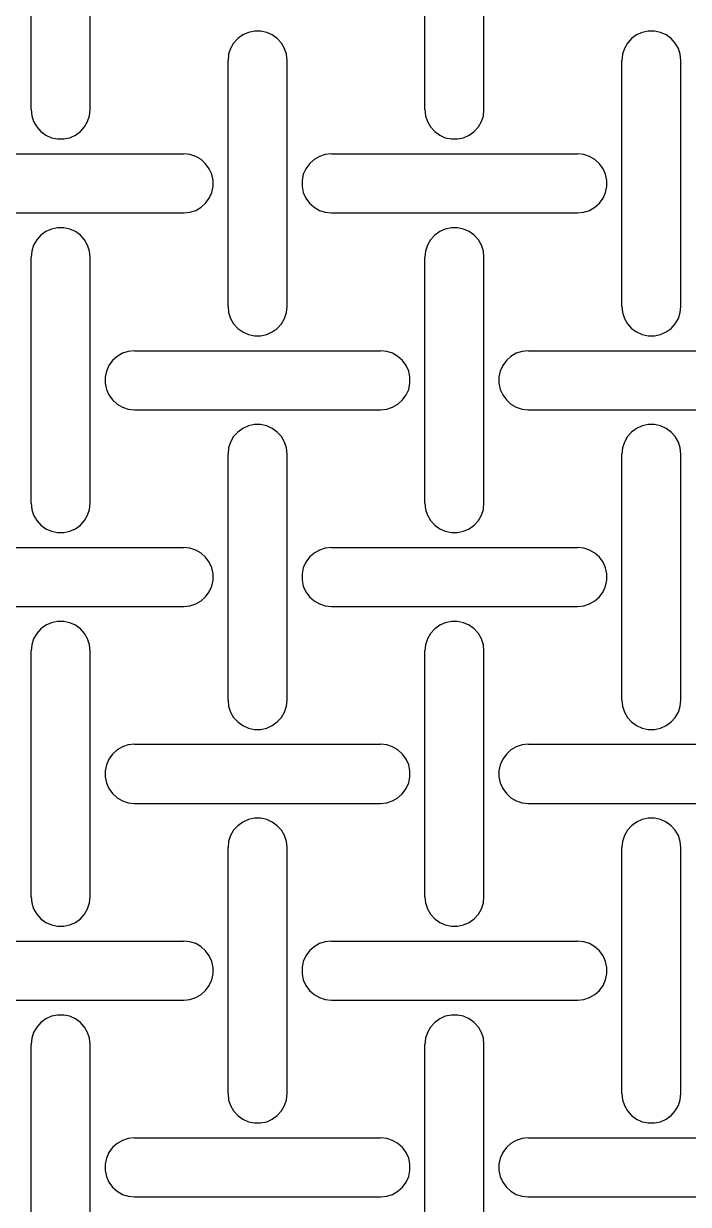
# Model space of a CAD drawing. Header units: millimetres. Extents: x 0 to 140, y -20 to 220.
# Drawn here: x 38.1 to 71.9, y 38.1 to 98.1 of the extents above; entities that cross this region are included whole.
import ezdxf

# ---------------------------------------------------------------- set-up
doc = ezdxf.new("R2010")
doc.units = ezdxf.units.MM

msp = doc.modelspace()

# ---------------------------------------------------------------- linework, layer by layer
for p, q in [((38.5, 93.75), (38.5, 106.25)), ((41.5, 93.75), (41.5, 106.25)), ((58.5, 93.75), (58.5, 106.25)), ((61.5, 93.75), (61.5, 106.25)), ((48.996, 97.365), (48.786, 97.132)), ((49.25, 97.549), (48.996, 97.365)), ((49.536, 97.677), (49.25, 97.549)), ((49.843, 97.742), (49.536, 97.677)), ((50.157, 97.742), (49.843, 97.742)), ((50.464, 97.677), (50.157, 97.742)), ((50.75, 97.549), (50.464, 97.677)), ((51.004, 97.365), (50.75, 97.549)), ((51.214, 97.132), (51.004, 97.365)), ((68.996, 97.365), (68.786, 97.132)), ((69.25, 97.549), (68.996, 97.365)), ((69.536, 97.677), (69.25, 97.549)), ((69.843, 97.742), (69.536, 97.677)), ((70.157, 97.742), (69.843, 97.742)), ((70.464, 97.677), (70.157, 97.742)), ((70.75, 97.549), (70.464, 97.677)), ((71.004, 97.365), (70.75, 97.549)), ((71.214, 97.132), (71.004, 97.365)), ((48.63, 96.86), (48.533, 96.562)), ((48.786, 97.132), (48.63, 96.86)), ((51.37, 96.86), (51.214, 97.132)), ((51.467, 96.562), (51.37, 96.86)), ((68.63, 96.86), (68.533, 96.562)), ((68.786, 97.132), (68.63, 96.86)), ((71.37, 96.86), (71.214, 97.132)), ((71.467, 96.562), (71.37, 96.86)), ((48.533, 96.562), (48.5, 96.25)), ((48.5, 83.75), (48.5, 96.25)), ((51.5, 96.25), (51.467, 96.562)), ((51.5, 83.75), (51.5, 96.25)), ((68.533, 96.562), (68.5, 96.25)), ((68.5, 83.75), (68.5, 96.25)), ((71.5, 96.25), (71.467, 96.562)), ((71.5, 83.75), (71.5, 96.25)), ((38.5, 93.75), (38.533, 93.438)), ((41.467, 93.438), (41.5, 93.75)), ((58.5, 93.75), (58.533, 93.438)), ((61.467, 93.438), (61.5, 93.75)), ((38.533, 93.438), (38.63, 93.14)), ((38.63, 93.14), (38.786, 92.868)), ((41.214, 92.868), (41.37, 93.14)), ((41.37, 93.14), (41.467, 93.438)), ((58.533, 93.438), (58.63, 93.14)), ((58.63, 93.14), (58.786, 92.868)), ((61.214, 92.868), (61.37, 93.14)), ((61.37, 93.14), (61.467, 93.438)), ((38.786, 92.868), (38.996, 92.635)), ((38.996, 92.635), (39.25, 92.451)), ((39.25, 92.451), (39.536, 92.323)), ((40.464, 92.323), (40.75, 92.451)), ((40.75, 92.451), (41.004, 92.635)), ((41.004, 92.635), (41.214, 92.868)), ((58.786, 92.868), (58.996, 92.635)), ((58.996, 92.635), (59.25, 92.451)), ((59.25, 92.451), (59.536, 92.323)), ((60.464, 92.323), (60.75, 92.451)), ((60.75, 92.451), (61.004, 92.635)), ((61.004, 92.635), (61.214, 92.868)), ((39.536, 92.323), (39.843, 92.258)), ((39.843, 92.258), (40.157, 92.258)), ((40.157, 92.258), (40.464, 92.323)), ((59.536, 92.323), (59.843, 92.258)), ((59.843, 92.258), (60.157, 92.258)), ((60.157, 92.258), (60.464, 92.323)), ((33.75, 91.5), (46.25, 91.5)), ((46.562, 91.467), (46.25, 91.5)), ((46.86, 91.37), (46.562, 91.467)), ((47.132, 91.214), (46.86, 91.37)), ((47.365, 91.004), (47.132, 91.214)), ((52.868, 91.214), (52.635, 91.004)), ((53.14, 91.37), (52.868, 91.214)), ((53.438, 91.467), (53.14, 91.37)), ((53.75, 91.5), (53.438, 91.467)), ((53.75, 91.5), (66.25, 91.5)), ((66.562, 91.467), (66.25, 91.5)), ((66.86, 91.37), (66.562, 91.467)), ((67.132, 91.214), (66.86, 91.37)), ((67.365, 91.004), (67.132, 91.214)), ((47.549, 90.75), (47.365, 91.004)), ((47.677, 90.464), (47.549, 90.75)), ((52.451, 90.75), (52.323, 90.464)), ((52.635, 91.004), (52.451, 90.75)), ((67.549, 90.75), (67.365, 91.004)), ((67.677, 90.464), (67.549, 90.75)), ((47.742, 90.157), (47.677, 90.464)), ((47.742, 89.843), (47.742, 90.157)), ((52.323, 90.464), (52.258, 90.157)), ((52.258, 90.157), (52.258, 89.843)), ((67.742, 90.157), (67.677, 90.464)), ((67.742, 89.843), (67.742, 90.157)), ((47.549, 89.25), (47.677, 89.536)), ((47.677, 89.536), (47.742, 89.843)), ((52.258, 89.843), (52.323, 89.536)), ((52.323, 89.536), (52.451, 89.25)), ((67.549, 89.25), (67.677, 89.536)), ((67.677, 89.536), (67.742, 89.843)), ((47.132, 88.786), (47.365, 88.996)), ((47.365, 88.996), (47.549, 89.25)), ((52.451, 89.25), (52.635, 88.996)), ((52.635, 88.996), (52.868, 88.786)), ((67.132, 88.786), (67.365, 88.996)), ((67.365, 88.996), (67.549, 89.25)), ((33.75, 88.5), (46.25, 88.5)), ((46.25, 88.5), (46.562, 88.533)), ((46.562, 88.533), (46.86, 88.63)), ((46.86, 88.63), (47.132, 88.786)), ((52.868, 88.786), (53.14, 88.63)), ((53.14, 88.63), (53.438, 88.533)), ((53.438, 88.533), (53.75, 88.5)), ((53.75, 88.5), (66.25, 88.5)), ((66.25, 88.5), (66.562, 88.533)), ((66.562, 88.533), (66.86, 88.63)), ((66.86, 88.63), (67.132, 88.786)), ((39.536, 87.677), (39.25, 87.549)), ((39.843, 87.742), (39.536, 87.677)), ((40.157, 87.742), (39.843, 87.742)), ((40.464, 87.677), (40.157, 87.742)), ((40.75, 87.549), (40.464, 87.677)), ((59.536, 87.677), (59.25, 87.549)), ((59.843, 87.742), (59.536, 87.677)), ((60.157, 87.742), (59.843, 87.742)), ((60.464, 87.677), (60.157, 87.742)), ((60.75, 87.549), (60.464, 87.677)), ((38.786, 87.132), (38.63, 86.86)), ((38.996, 87.365), (38.786, 87.132)), ((39.25, 87.549), (38.996, 87.365)), ((41.004, 87.365), (40.75, 87.549)), ((41.214, 87.132), (41.004, 87.365)), ((41.37, 86.86), (41.214, 87.132)), ((58.786, 87.132), (58.63, 86.86)), ((58.996, 87.365), (58.786, 87.132)), ((59.25, 87.549), (58.996, 87.365)), ((61.004, 87.365), (60.75, 87.549)), ((61.214, 87.132), (61.004, 87.365)), ((61.37, 86.86), (61.214, 87.132)), ((38.533, 86.562), (38.5, 86.25)), ((38.63, 86.86), (38.533, 86.562)), ((41.467, 86.562), (41.37, 86.86)), ((41.5, 86.25), (41.467, 86.562)), ((58.533, 86.562), (58.5, 86.25)), ((58.63, 86.86), (58.533, 86.562)), ((61.467, 86.562), (61.37, 86.86)), ((61.5, 86.25), (61.467, 86.562)), ((38.5, 73.75), (38.5, 86.25)), ((41.5, 73.75), (41.5, 86.25)), ((58.5, 73.75), (58.5, 86.25)), ((61.5, 73.75), (61.5, 86.25)), ((48.5, 83.75), (48.533, 83.438)), ((48.533, 83.438), (48.63, 83.14)), ((51.37, 83.14), (51.467, 83.438)), ((51.467, 83.438), (51.5, 83.75)), ((68.5, 83.75), (68.533, 83.438)), ((68.533, 83.438), (68.63, 83.14)), ((71.37, 83.14), (71.467, 83.438)), ((71.467, 83.438), (71.5, 83.75)), ((48.63, 83.14), (48.786, 82.868)), ((48.786, 82.868), (48.996, 82.635)), ((51.004, 82.635), (51.214, 82.868)), ((51.214, 82.868), (51.37, 83.14)), ((68.63, 83.14), (68.786, 82.868)), ((68.786, 82.868), (68.996, 82.635)), ((71.004, 82.635), (71.214, 82.868)), ((71.214, 82.868), (71.37, 83.14)), ((48.996, 82.635), (49.25, 82.451)), ((49.25, 82.451), (49.536, 82.323)), ((49.536, 82.323), (49.843, 82.258)), ((49.843, 82.258), (50.157, 82.258)), ((50.157, 82.258), (50.464, 82.323)), ((50.464, 82.323), (50.75, 82.451)), ((50.75, 82.451), (51.004, 82.635)), ((68.996, 82.635), (69.25, 82.451)), ((69.25, 82.451), (69.536, 82.323)), ((69.536, 82.323), (69.843, 82.258)), ((69.843, 82.258), (70.157, 82.258)), ((70.157, 82.258), (70.464, 82.323)), ((70.464, 82.323), (70.75, 82.451)), ((70.75, 82.451), (71.004, 82.635)), ((42.635, 81.004), (42.451, 80.75)), ((42.868, 81.214), (42.635, 81.004)), ((43.14, 81.37), (42.868, 81.214)), ((43.438, 81.467), (43.14, 81.37)), ((43.75, 81.5), (43.438, 81.467)), ((43.75, 81.5), (56.25, 81.5)), ((56.562, 81.467), (56.25, 81.5)), ((56.86, 81.37), (56.562, 81.467)), ((57.132, 81.214), (56.86, 81.37)), ((57.365, 81.004), (57.132, 81.214)), ((57.549, 80.75), (57.365, 81.004)), ((62.635, 81.004), (62.451, 80.75)), ((62.868, 81.214), (62.635, 81.004)), ((63.14, 81.37), (62.868, 81.214)), ((63.438, 81.467), (63.14, 81.37)), ((63.75, 81.5), (63.438, 81.467)), ((63.75, 81.5), (76.25, 81.5)), ((42.323, 80.464), (42.258, 80.157)), ((42.451, 80.75), (42.323, 80.464)), ((57.677, 80.464), (57.549, 80.75)), ((57.742, 80.157), (57.677, 80.464)), ((62.323, 80.464), (62.258, 80.157)), ((62.451, 80.75), (62.323, 80.464)), ((42.258, 80.157), (42.258, 79.843)), ((42.258, 79.843), (42.323, 79.536)), ((57.677, 79.536), (57.742, 79.843)), ((57.742, 79.843), (57.742, 80.157)), ((62.258, 80.157), (62.258, 79.843)), ((62.258, 79.843), (62.323, 79.536)), ((42.323, 79.536), (42.451, 79.25)), ((42.451, 79.25), (42.635, 78.996)), ((57.365, 78.996), (57.549, 79.25)), ((57.549, 79.25), (57.677, 79.536)), ((62.323, 79.536), (62.451, 79.25)), ((62.451, 79.25), (62.635, 78.996)), ((42.635, 78.996), (42.868, 78.786)), ((42.868, 78.786), (43.14, 78.63)), ((43.14, 78.63), (43.438, 78.533)), ((56.562, 78.533), (56.86, 78.63)), ((56.86, 78.63), (57.132, 78.786)), ((57.132, 78.786), (57.365, 78.996)), ((62.635, 78.996), (62.868, 78.786)), ((62.868, 78.786), (63.14, 78.63)), ((63.14, 78.63), (63.438, 78.533)), ((43.438, 78.533), (43.75, 78.5)), ((43.75, 78.5), (56.25, 78.5)), ((56.25, 78.5), (56.562, 78.533)), ((63.438, 78.533), (63.75, 78.5)), ((63.75, 78.5), (76.25, 78.5)), ((49.25, 77.549), (48.996, 77.365)), ((49.536, 77.677), (49.25, 77.549)), ((49.843, 77.742), (49.536, 77.677)), ((50.157, 77.742), (49.843, 77.742)), ((50.464, 77.677), (50.157, 77.742)), ((50.75, 77.549), (50.464, 77.677)), ((51.004, 77.365), (50.75, 77.549)), ((69.25, 77.549), (68.996, 77.365)), ((69.536, 77.677), (69.25, 77.549)), ((69.843, 77.742), (69.536, 77.677)), ((70.157, 77.742), (69.843, 77.742)), ((70.464, 77.677), (70.157, 77.742)), ((70.75, 77.549), (70.464, 77.677)), ((71.004, 77.365), (70.75, 77.549)), ((48.63, 76.86), (48.533, 76.562)), ((48.786, 77.132), (48.63, 76.86)), ((48.996, 77.365), (48.786, 77.132)), ((51.214, 77.132), (51.004, 77.365)), ((51.37, 76.86), (51.214, 77.132)), ((51.467, 76.562), (51.37, 76.86)), ((68.63, 76.86), (68.533, 76.562)), ((68.786, 77.132), (68.63, 76.86)), ((68.996, 77.365), (68.786, 77.132)), ((71.214, 77.132), (71.004, 77.365)), ((71.37, 76.86), (71.214, 77.132)), ((71.467, 76.562), (71.37, 76.86)), ((48.533, 76.562), (48.5, 76.25)), ((48.5, 63.75), (48.5, 76.25)), ((51.5, 76.25), (51.467, 76.562)), ((51.5, 63.75), (51.5, 76.25)), ((68.533, 76.562), (68.5, 76.25)), ((68.5, 63.75), (68.5, 76.25)), ((71.5, 76.25), (71.467, 76.562)), ((71.5, 63.75), (71.5, 76.25)), ((38.5, 73.75), (38.533, 73.438)), ((38.533, 73.438), (38.63, 73.14)), ((41.37, 73.14), (41.467, 73.438)), ((41.467, 73.438), (41.5, 73.75)), ((58.5, 73.75), (58.533, 73.438)), ((58.533, 73.438), (58.63, 73.14)), ((61.37, 73.14), (61.467, 73.438)), ((61.467, 73.438), (61.5, 73.75)), ((38.63, 73.14), (38.786, 72.868)), ((38.786, 72.868), (38.996, 72.635)), ((38.996, 72.635), (39.25, 72.451)), ((40.75, 72.451), (41.004, 72.635)), ((41.004, 72.635), (41.214, 72.868)), ((41.214, 72.868), (41.37, 73.14)), ((58.63, 73.14), (58.786, 72.868)), ((58.786, 72.868), (58.996, 72.635)), ((58.996, 72.635), (59.25, 72.451)), ((60.75, 72.451), (61.004, 72.635)), ((61.004, 72.635), (61.214, 72.868)), ((61.214, 72.868), (61.37, 73.14)), ((39.25, 72.451), (39.536, 72.323)), ((39.536, 72.323), (39.843, 72.258)), ((39.843, 72.258), (40.157, 72.258)), ((40.157, 72.258), (40.464, 72.323)), ((40.464, 72.323), (40.75, 72.451)), ((59.25, 72.451), (59.536, 72.323)), ((59.536, 72.323), (59.843, 72.258)), ((59.843, 72.258), (60.157, 72.258)), ((60.157, 72.258), (60.464, 72.323)), ((60.464, 72.323), (60.75, 72.451)), ((33.75, 71.5), (46.25, 71.5)), ((46.562, 71.467), (46.25, 71.5)), ((46.86, 71.37), (46.562, 71.467)), ((53.438, 71.467), (53.14, 71.37)), ((53.75, 71.5), (53.438, 71.467)), ((53.75, 71.5), (66.25, 71.5)), ((66.562, 71.467), (66.25, 71.5)), ((66.86, 71.37), (66.562, 71.467)), ((47.132, 71.214), (46.86, 71.37)), ((47.365, 71.004), (47.132, 71.214)), ((47.549, 70.75), (47.365, 71.004)), ((52.635, 71.004), (52.451, 70.75)), ((52.868, 71.214), (52.635, 71.004)), ((53.14, 71.37), (52.868, 71.214)), ((67.132, 71.214), (66.86, 71.37)), ((67.365, 71.004), (67.132, 71.214)), ((67.549, 70.75), (67.365, 71.004)), ((47.677, 70.464), (47.549, 70.75)), ((47.742, 70.157), (47.677, 70.464)), ((52.323, 70.464), (52.258, 70.157)), ((52.451, 70.75), (52.323, 70.464)), ((67.677, 70.464), (67.549, 70.75)), ((67.742, 70.157), (67.677, 70.464)), ((47.677, 69.536), (47.742, 69.843)), ((47.742, 69.843), (47.742, 70.157)), ((52.258, 70.157), (52.258, 69.843)), ((52.258, 69.843), (52.323, 69.536)), ((67.677, 69.536), (67.742, 69.843)), ((67.742, 69.843), (67.742, 70.157)), ((47.365, 68.996), (47.549, 69.25)), ((47.549, 69.25), (47.677, 69.536)), ((52.323, 69.536), (52.451, 69.25)), ((52.451, 69.25), (52.635, 68.996)), ((67.365, 68.996), (67.549, 69.25)), ((67.549, 69.25), (67.677, 69.536)), ((33.75, 68.5), (46.25, 68.5)), ((46.25, 68.5), (46.562, 68.533)), ((46.562, 68.533), (46.86, 68.63)), ((46.86, 68.63), (47.132, 68.786)), ((47.132, 68.786), (47.365, 68.996)), ((52.635, 68.996), (52.868, 68.786)), ((52.868, 68.786), (53.14, 68.63)), ((53.14, 68.63), (53.438, 68.533)), ((53.438, 68.533), (53.75, 68.5)), ((53.75, 68.5), (66.25, 68.5)), ((66.25, 68.5), (66.562, 68.533)), ((66.562, 68.533), (66.86, 68.63)), ((66.86, 68.63), (67.132, 68.786)), ((67.132, 68.786), (67.365, 68.996)), ((38.996, 67.365), (38.786, 67.132)), ((39.25, 67.549), (38.996, 67.365)), ((39.536, 67.677), (39.25, 67.549)), ((39.843, 67.742), (39.536, 67.677)), ((40.157, 67.742), (39.843, 67.742)), ((40.464, 67.677), (40.157, 67.742)), ((40.75, 67.549), (40.464, 67.677)), ((41.004, 67.365), (40.75, 67.549)), ((41.214, 67.132), (41.004, 67.365)), ((58.996, 67.365), (58.786, 67.132)), ((59.25, 67.549), (58.996, 67.365)), ((59.536, 67.677), (59.25, 67.549)), ((59.843, 67.742), (59.536, 67.677)), ((60.157, 67.742), (59.843, 67.742)), ((60.464, 67.677), (60.157, 67.742)), ((60.75, 67.549), (60.464, 67.677)), ((61.004, 67.365), (60.75, 67.549)), ((61.214, 67.132), (61.004, 67.365)), ((38.63, 66.86), (38.533, 66.562)), ((38.786, 67.132), (38.63, 66.86)), ((41.37, 66.86), (41.214, 67.132)), ((41.467, 66.562), (41.37, 66.86)), ((58.63, 66.86), (58.533, 66.562)), ((58.786, 67.132), (58.63, 66.86)), ((61.37, 66.86), (61.214, 67.132)), ((61.467, 66.562), (61.37, 66.86)), ((38.533, 66.562), (38.5, 66.25)), ((38.5, 53.75), (38.5, 66.25)), ((41.5, 66.25), (41.467, 66.562)), ((41.5, 53.75), (41.5, 66.25)), ((58.533, 66.562), (58.5, 66.25)), ((58.5, 53.75), (58.5, 66.25)), ((61.5, 66.25), (61.467, 66.562)), ((61.5, 53.75), (61.5, 66.25)), ((48.5, 63.75), (48.533, 63.438)), ((51.467, 63.438), (51.5, 63.75)), ((68.5, 63.75), (68.533, 63.438)), ((71.467, 63.438), (71.5, 63.75)), ((48.533, 63.438), (48.63, 63.14)), ((48.63, 63.14), (48.786, 62.868)), ((51.214, 62.868), (51.37, 63.14)), ((51.37, 63.14), (51.467, 63.438)), ((68.533, 63.438), (68.63, 63.14)), ((68.63, 63.14), (68.786, 62.868)), ((71.214, 62.868), (71.37, 63.14)), ((71.37, 63.14), (71.467, 63.438)), ((48.786, 62.868), (48.996, 62.635)), ((48.996, 62.635), (49.25, 62.451)), ((49.25, 62.451), (49.536, 62.323)), ((50.464, 62.323), (50.75, 62.451)), ((50.75, 62.451), (51.004, 62.635)), ((51.004, 62.635), (51.214, 62.868)), ((68.786, 62.868), (68.996, 62.635)), ((68.996, 62.635), (69.25, 62.451)), ((69.25, 62.451), (69.536, 62.323)), ((70.464, 62.323), (70.75, 62.451)), ((70.75, 62.451), (71.004, 62.635)), ((71.004, 62.635), (71.214, 62.868)), ((49.536, 62.323), (49.843, 62.258)), ((49.843, 62.258), (50.157, 62.258)), ((50.157, 62.258), (50.464, 62.323)), ((69.536, 62.323), (69.843, 62.258)), ((69.843, 62.258), (70.157, 62.258)), ((70.157, 62.258), (70.464, 62.323)), ((42.868, 61.214), (42.635, 61.004)), ((43.14, 61.37), (42.868, 61.214)), ((43.438, 61.467), (43.14, 61.37)), ((43.75, 61.5), (43.438, 61.467)), ((43.75, 61.5), (56.25, 61.5)), ((56.562, 61.467), (56.25, 61.5)), ((56.86, 61.37), (56.562, 61.467)), ((57.132, 61.214), (56.86, 61.37)), ((57.365, 61.004), (57.132, 61.214)), ((62.868, 61.214), (62.635, 61.004)), ((63.14, 61.37), (62.868, 61.214)), ((63.438, 61.467), (63.14, 61.37)), ((63.75, 61.5), (63.438, 61.467)), ((63.75, 61.5), (76.25, 61.5)), ((42.451, 60.75), (42.323, 60.464)), ((42.635, 61.004), (42.451, 60.75)), ((57.549, 60.75), (57.365, 61.004)), ((57.677, 60.464), (57.549, 60.75)), ((62.451, 60.75), (62.323, 60.464)), ((62.635, 61.004), (62.451, 60.75)), ((42.323, 60.464), (42.258, 60.157)), ((42.258, 60.157), (42.258, 59.843)), ((57.742, 60.157), (57.677, 60.464)), ((57.742, 59.843), (57.742, 60.157)), ((62.323, 60.464), (62.258, 60.157)), ((62.258, 60.157), (62.258, 59.843)), ((42.258, 59.843), (42.323, 59.536)), ((42.323, 59.536), (42.451, 59.25)), ((57.549, 59.25), (57.677, 59.536)), ((57.677, 59.536), (57.742, 59.843)), ((62.258, 59.843), (62.323, 59.536)), ((62.323, 59.536), (62.451, 59.25)), ((42.451, 59.25), (42.635, 58.996)), ((42.635, 58.996), (42.868, 58.786)), ((57.132, 58.786), (57.365, 58.996)), ((57.365, 58.996), (57.549, 59.25)), ((62.451, 59.25), (62.635, 58.996)), ((62.635, 58.996), (62.868, 58.786)), ((42.868, 58.786), (43.14, 58.63)), ((43.14, 58.63), (43.438, 58.533)), ((43.438, 58.533), (43.75, 58.5)), ((43.75, 58.5), (56.25, 58.5)), ((56.25, 58.5), (56.562, 58.533)), ((56.562, 58.533), (56.86, 58.63)), ((56.86, 58.63), (57.132, 58.786)), ((62.868, 58.786), (63.14, 58.63)), ((63.14, 58.63), (63.438, 58.533)), ((63.438, 58.533), (63.75, 58.5)), ((63.75, 58.5), (76.25, 58.5)), ((49.536, 57.677), (49.25, 57.549)), ((49.843, 57.742), (49.536, 57.677)), ((50.157, 57.742), (49.843, 57.742)), ((50.464, 57.677), (50.157, 57.742)), ((50.75, 57.549), (50.464, 57.677)), ((69.536, 57.677), (69.25, 57.549)), ((69.843, 57.742), (69.536, 57.677)), ((70.157, 57.742), (69.843, 57.742)), ((70.464, 57.677), (70.157, 57.742)), ((70.75, 57.549), (70.464, 57.677)), ((48.786, 57.132), (48.63, 56.86)), ((48.996, 57.365), (48.786, 57.132)), ((49.25, 57.549), (48.996, 57.365)), ((51.004, 57.365), (50.75, 57.549)), ((51.214, 57.132), (51.004, 57.365)), ((51.37, 56.86), (51.214, 57.132)), ((68.786, 57.132), (68.63, 56.86)), ((68.996, 57.365), (68.786, 57.132)), ((69.25, 57.549), (68.996, 57.365)), ((71.004, 57.365), (70.75, 57.549)), ((71.214, 57.132), (71.004, 57.365)), ((71.37, 56.86), (71.214, 57.132)), ((48.533, 56.562), (48.5, 56.25)), ((48.63, 56.86), (48.533, 56.562)), ((51.467, 56.562), (51.37, 56.86)), ((51.5, 56.25), (51.467, 56.562)), ((68.533, 56.562), (68.5, 56.25)), ((68.63, 56.86), (68.533, 56.562)), ((71.467, 56.562), (71.37, 56.86)), ((71.5, 56.25), (71.467, 56.562)), ((48.5, 43.75), (48.5, 56.25)), ((51.5, 43.75), (51.5, 56.25)), ((68.5, 43.75), (68.5, 56.25)), ((71.5, 43.75), (71.5, 56.25)), ((38.5, 53.75), (38.533, 53.438)), ((38.533, 53.438), (38.63, 53.14)), ((41.37, 53.14), (41.467, 53.438)), ((41.467, 53.438), (41.5, 53.75)), ((58.5, 53.75), (58.533, 53.438)), ((58.533, 53.438), (58.63, 53.14)), ((61.37, 53.14), (61.467, 53.438)), ((61.467, 53.438), (61.5, 53.75)), ((38.63, 53.14), (38.786, 52.868)), ((38.786, 52.868), (38.996, 52.635)), ((41.004, 52.635), (41.214, 52.868)), ((41.214, 52.868), (41.37, 53.14)), ((58.63, 53.14), (58.786, 52.868)), ((58.786, 52.868), (58.996, 52.635)), ((61.004, 52.635), (61.214, 52.868)), ((61.214, 52.868), (61.37, 53.14)), ((38.996, 52.635), (39.25, 52.451)), ((39.25, 52.451), (39.536, 52.323)), ((39.536, 52.323), (39.843, 52.258)), ((39.843, 52.258), (40.157, 52.258)), ((40.157, 52.258), (40.464, 52.323)), ((40.464, 52.323), (40.75, 52.451)), ((40.75, 52.451), (41.004, 52.635)), ((58.996, 52.635), (59.25, 52.451)), ((59.25, 52.451), (59.536, 52.323)), ((59.536, 52.323), (59.843, 52.258)), ((59.843, 52.258), (60.157, 52.258)), ((60.157, 52.258), (60.464, 52.323)), ((60.464, 52.323), (60.75, 52.451)), ((60.75, 52.451), (61.004, 52.635)), ((33.75, 51.5), (46.25, 51.5)), ((46.562, 51.467), (46.25, 51.5)), ((46.86, 51.37), (46.562, 51.467)), ((47.132, 51.214), (46.86, 51.37)), ((47.365, 51.004), (47.132, 51.214)), ((47.549, 50.75), (47.365, 51.004)), ((52.635, 51.004), (52.451, 50.75)), ((52.868, 51.214), (52.635, 51.004)), ((53.14, 51.37), (52.868, 51.214)), ((53.438, 51.467), (53.14, 51.37)), ((53.75, 51.5), (53.438, 51.467)), ((53.75, 51.5), (66.25, 51.5)), ((66.562, 51.467), (66.25, 51.5)), ((66.86, 51.37), (66.562, 51.467)), ((67.132, 51.214), (66.86, 51.37)), ((67.365, 51.004), (67.132, 51.214)), ((67.549, 50.75), (67.365, 51.004)), ((47.677, 50.464), (47.549, 50.75)), ((47.742, 50.157), (47.677, 50.464)), ((52.323, 50.464), (52.258, 50.157)), ((52.451, 50.75), (52.323, 50.464)), ((67.677, 50.464), (67.549, 50.75)), ((67.742, 50.157), (67.677, 50.464)), ((47.677, 49.536), (47.742, 49.843)), ((47.742, 49.843), (47.742, 50.157)), ((52.258, 50.157), (52.258, 49.843)), ((52.258, 49.843), (52.323, 49.536)), ((67.677, 49.536), (67.742, 49.843)), ((67.742, 49.843), (67.742, 50.157)), ((47.365, 48.996), (47.549, 49.25)), ((47.549, 49.25), (47.677, 49.536)), ((52.323, 49.536), (52.451, 49.25)), ((52.451, 49.25), (52.635, 48.996)), ((67.365, 48.996), (67.549, 49.25)), ((67.549, 49.25), (67.677, 49.536)), ((46.562, 48.533), (46.86, 48.63)), ((46.86, 48.63), (47.132, 48.786)), ((47.132, 48.786), (47.365, 48.996)), ((52.635, 48.996), (52.868, 48.786)), ((52.868, 48.786), (53.14, 48.63)), ((53.14, 48.63), (53.438, 48.533)), ((66.562, 48.533), (66.86, 48.63)), ((66.86, 48.63), (67.132, 48.786)), ((67.132, 48.786), (67.365, 48.996)), ((33.75, 48.5), (46.25, 48.5)), ((46.25, 48.5), (46.562, 48.533)), ((53.438, 48.533), (53.75, 48.5)), ((53.75, 48.5), (66.25, 48.5)), ((66.25, 48.5), (66.562, 48.533)), ((39.25, 47.549), (38.996, 47.365)), ((39.536, 47.677), (39.25, 47.549)), ((39.843, 47.742), (39.536, 47.677)), ((40.157, 47.742), (39.843, 47.742)), ((40.464, 47.677), (40.157, 47.742)), ((40.75, 47.549), (40.464, 47.677)), ((41.004, 47.365), (40.75, 47.549)), ((59.25, 47.549), (58.996, 47.365)), ((59.536, 47.677), (59.25, 47.549)), ((59.843, 47.742), (59.536, 47.677)), ((60.157, 47.742), (59.843, 47.742)), ((60.464, 47.677), (60.157, 47.742)), ((60.75, 47.549), (60.464, 47.677)), ((61.004, 47.365), (60.75, 47.549)), ((38.63, 46.86), (38.533, 46.562)), ((38.786, 47.132), (38.63, 46.86)), ((38.996, 47.365), (38.786, 47.132)), ((41.214, 47.132), (41.004, 47.365)), ((41.37, 46.86), (41.214, 47.132)), ((41.467, 46.562), (41.37, 46.86)), ((58.63, 46.86), (58.533, 46.562)), ((58.786, 47.132), (58.63, 46.86)), ((58.996, 47.365), (58.786, 47.132)), ((61.214, 47.132), (61.004, 47.365)), ((61.37, 46.86), (61.214, 47.132)), ((61.467, 46.562), (61.37, 46.86)), ((38.533, 46.562), (38.5, 46.25)), ((38.5, 33.75), (38.5, 46.25)), ((41.5, 46.25), (41.467, 46.562)), ((41.5, 33.75), (41.5, 46.25)), ((58.533, 46.562), (58.5, 46.25)), ((58.5, 33.75), (58.5, 46.25)), ((61.5, 46.25), (61.467, 46.562)), ((61.5, 33.75), (61.5, 46.25)), ((48.5, 43.75), (48.533, 43.438)), ((48.533, 43.438), (48.63, 43.14)), ((51.37, 43.14), (51.467, 43.438)), ((51.467, 43.438), (51.5, 43.75)), ((68.5, 43.75), (68.533, 43.438)), ((68.533, 43.438), (68.63, 43.14)), ((71.37, 43.14), (71.467, 43.438)), ((71.467, 43.438), (71.5, 43.75)), ((48.63, 43.14), (48.786, 42.868)), ((48.786, 42.868), (48.996, 42.635)), ((48.996, 42.635), (49.25, 42.451)), ((50.75, 42.451), (51.004, 42.635)), ((51.004, 42.635), (51.214, 42.868)), ((51.214, 42.868), (51.37, 43.14)), ((68.63, 43.14), (68.786, 42.868)), ((68.786, 42.868), (68.996, 42.635)), ((68.996, 42.635), (69.25, 42.451)), ((70.75, 42.451), (71.004, 42.635)), ((71.004, 42.635), (71.214, 42.868)), ((71.214, 42.868), (71.37, 43.14)), ((49.25, 42.451), (49.536, 42.323)), ((49.536, 42.323), (49.843, 42.258)), ((49.843, 42.258), (50.157, 42.258)), ((50.157, 42.258), (50.464, 42.323)), ((50.464, 42.323), (50.75, 42.451)), ((69.25, 42.451), (69.536, 42.323)), ((69.536, 42.323), (69.843, 42.258)), ((69.843, 42.258), (70.157, 42.258)), ((70.157, 42.258), (70.464, 42.323)), ((70.464, 42.323), (70.75, 42.451)), ((43.438, 41.467), (43.14, 41.37)), ((43.75, 41.5), (43.438, 41.467)), ((43.75, 41.5), (56.25, 41.5)), ((56.562, 41.467), (56.25, 41.5)), ((56.86, 41.37), (56.562, 41.467)), ((63.438, 41.467), (63.14, 41.37)), ((63.75, 41.5), (63.438, 41.467)), ((63.75, 41.5), (76.25, 41.5)), ((42.635, 41.004), (42.451, 40.75)), ((42.868, 41.214), (42.635, 41.004)), ((43.14, 41.37), (42.868, 41.214)), ((57.132, 41.214), (56.86, 41.37)), ((57.365, 41.004), (57.132, 41.214)), ((57.549, 40.75), (57.365, 41.004)), ((62.635, 41.004), (62.451, 40.75)), ((62.868, 41.214), (62.635, 41.004)), ((63.14, 41.37), (62.868, 41.214)), ((42.323, 40.464), (42.258, 40.157)), ((42.451, 40.75), (42.323, 40.464)), ((57.677, 40.464), (57.549, 40.75)), ((57.742, 40.157), (57.677, 40.464)), ((62.323, 40.464), (62.258, 40.157)), ((62.451, 40.75), (62.323, 40.464)), ((42.258, 40.157), (42.258, 39.843)), ((42.258, 39.843), (42.323, 39.536)), ((57.677, 39.536), (57.742, 39.843)), ((57.742, 39.843), (57.742, 40.157)), ((62.258, 40.157), (62.258, 39.843)), ((62.258, 39.843), (62.323, 39.536)), ((42.323, 39.536), (42.451, 39.25)), ((42.451, 39.25), (42.635, 38.996)), ((57.365, 38.996), (57.549, 39.25)), ((57.549, 39.25), (57.677, 39.536)), ((62.323, 39.536), (62.451, 39.25)), ((62.451, 39.25), (62.635, 38.996)), ((42.635, 38.996), (42.868, 38.786)), ((42.868, 38.786), (43.14, 38.63)), ((43.14, 38.63), (43.438, 38.533)), ((43.438, 38.533), (43.75, 38.5)), ((43.75, 38.5), (56.25, 38.5)), ((56.25, 38.5), (56.562, 38.533)), ((56.562, 38.533), (56.86, 38.63)), ((56.86, 38.63), (57.132, 38.786)), ((57.132, 38.786), (57.365, 38.996)), ((62.635, 38.996), (62.868, 38.786)), ((62.868, 38.786), (63.14, 38.63)), ((63.14, 38.63), (63.438, 38.533)), ((63.438, 38.533), (63.75, 38.5)), ((63.75, 38.5), (76.25, 38.5))]:
    msp.add_line(p, q)

doc.saveas('drawing.dxf')
